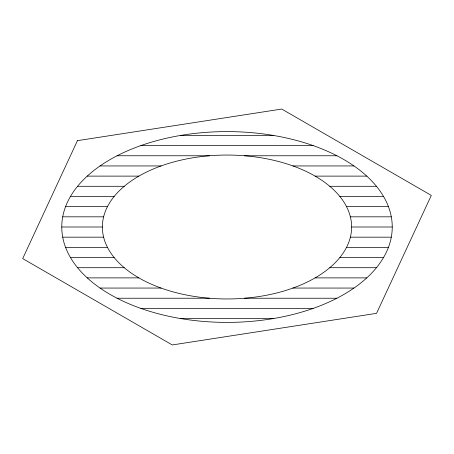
<?xml version="1.0" encoding="UTF-8"?>
<svg xmlns="http://www.w3.org/2000/svg" width="454" height="454" viewBox="0 0 454 454"><rect width="100%" height="100%" fill="white"/><g stroke="black" fill="none" stroke-linecap="round" stroke-linejoin="round"><path stroke-width="0.68" d="M180.732 135.417L273.268 135.417M140.848 145.592L313.152 145.592M117.081 155.767L209.464 155.767M244.536 155.767L336.919 155.767M100.033 165.943L161.074 165.943M292.926 165.943L353.967 165.943M87.225 176.118L138.89 176.118M315.11 176.118L366.775 176.118M77.555 186.293L124.243 186.293M329.757 186.293L376.445 186.293M70.449 196.474L114.158 196.474M339.842 196.474L383.551 196.474M65.563 206.649L107.473 206.649M346.527 206.649L388.437 206.649M62.703 216.825L103.631 216.825M350.369 216.825L391.297 216.825M61.761 227L102.383 227M351.617 227A124.617 71.948 0 0 1 164.689 289.312A124.617 71.948 0 0 1 164.689 164.689A124.617 71.948 0 0 1 351.617 227L392.239 227A165.239 95.402 0 0 1 144.378 309.617A165.239 95.402 0 0 1 144.378 144.383A165.239 95.402 0 0 1 392.239 227M62.703 237.175L103.631 237.175M350.369 237.175L391.297 237.175M65.563 247.351L107.473 247.351M346.527 247.351L388.437 247.351M70.449 257.526L114.158 257.526M339.842 257.526L383.551 257.526M77.555 267.707L124.243 267.707M329.757 267.707L376.445 267.707M87.225 277.882L138.89 277.882M315.11 277.882L366.775 277.882M100.033 288.057L161.074 288.057M292.926 288.057L353.967 288.057M117.081 298.233L209.464 298.233M244.536 298.233L336.919 298.233M140.848 308.408L313.152 308.408M180.732 318.583L273.268 318.583M77.441 140.655L22.7 258.604L172.259 344.949L376.559 313.345L431.3 195.396L281.741 109.051L77.441 140.655"/></g></svg>
